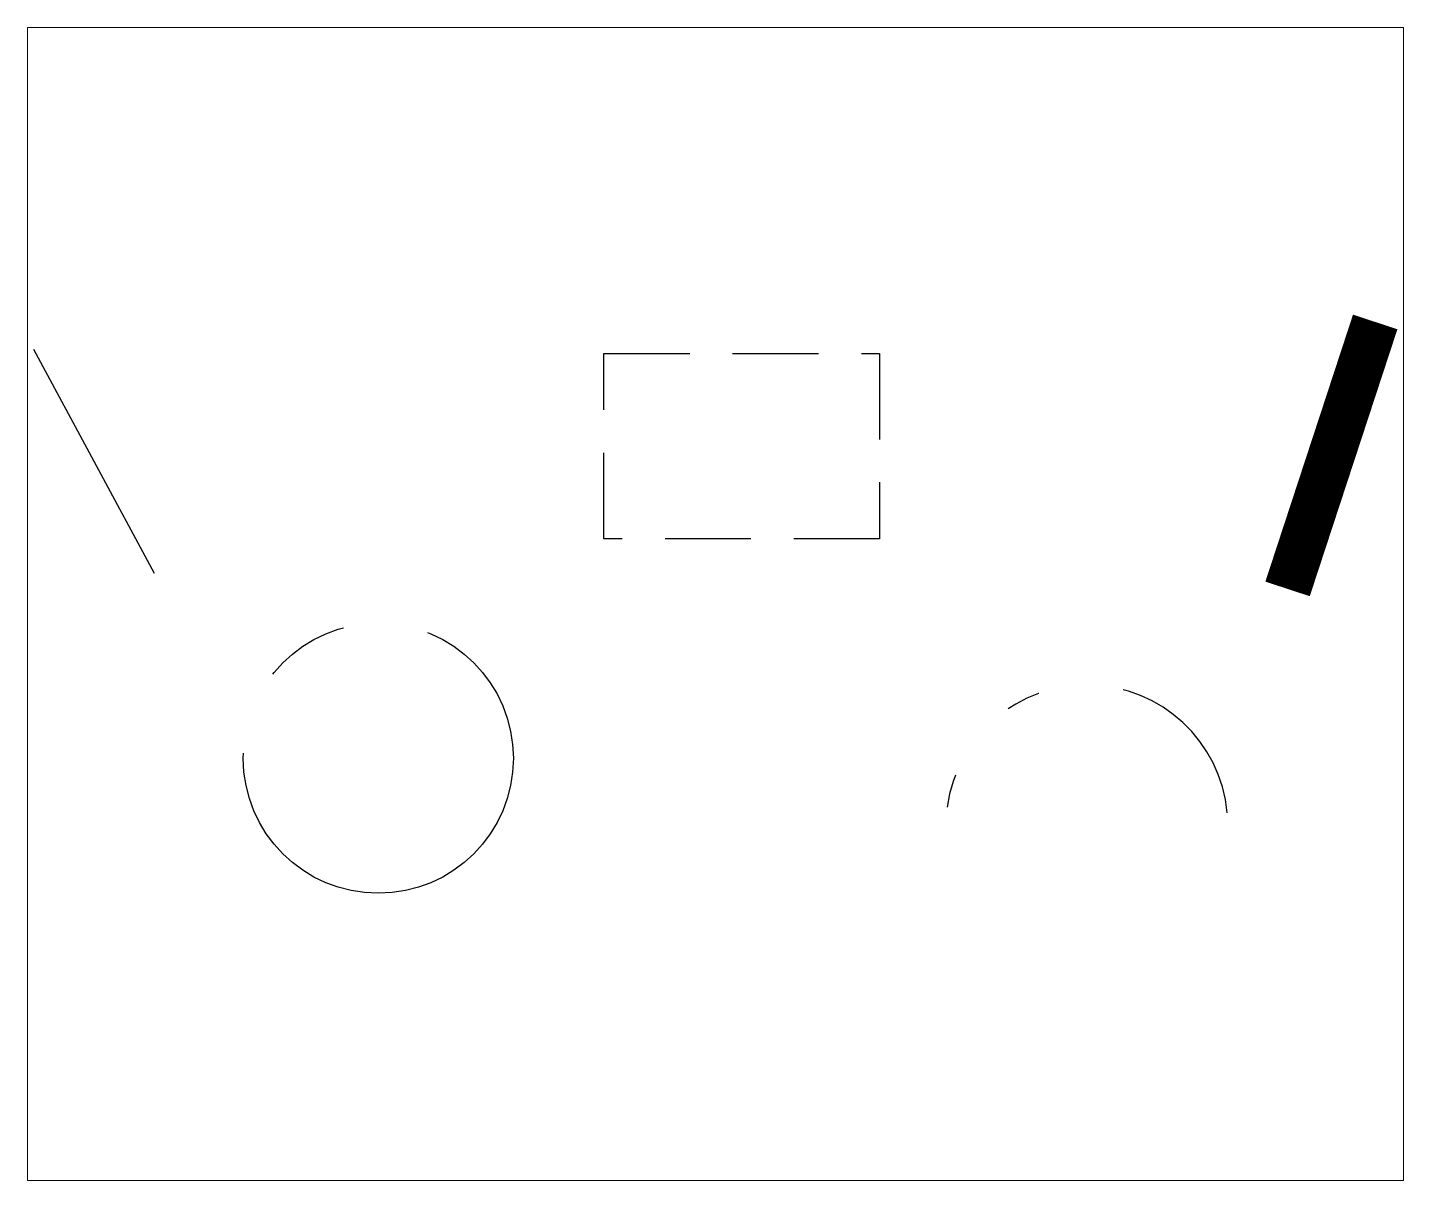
# Paper-space layout 'Layout1' of a CAD drawing. Header units: inches. Extents: x 0.96 to 8.64, y 0.8 to 7.24.
# The model-space entities are those that its viewports show. They can reach past a viewport. Long polylines and large blocks are cut down to what shows.
import ezdxf

# ---------------------------------------------------------------- set-up
doc = ezdxf.new("R2010")
doc.units = ezdxf.units.IN
doc.header["$MEASUREMENT"] = 0
for name, pattern in [('CENTER', [2, 1.25, -0.25, 0.25, -0.25]), ('DASHDOT', [1, 0.5, -0.25, 0, -0.25]), ('HIDDEN', [0.375, 0.25, -0.125])]:
    doc.linetypes.add(name, pattern=pattern)
for name, color, linetype in [('arc', 4, 'DASHDOT'), ('Circle', 1, 'CENTER'), ('line', 2, 'Continuous'), ('pline', 6, 'Continuous'), ('rectangle', 3, 'HIDDEN')]:
    doc.layers.add(name, color=color, linetype=linetype)

msp = doc.modelspace()

# ---------------------------------------------------------------- linework, layer by layer
at = {"layer": 'arc'}
msp.add_arc((13.147, 2.365), 1.507, 5.2822, 172.3696, dxfattribs=at)
at = {"layer": 'Circle'}
msp.add_circle((5.57, 3.087), 1.444, dxfattribs=at)
at = {"layer": 'line'}
msp.add_line((1.884, 7.461), (3.174, 5.067), dxfattribs=at)
at = {"layer": 'pline', "const_width": 0.5}
msp.add_lwpolyline([(16.23, 7.753), (15.293, 4.898)], dxfattribs=at)
at = {"layer": 'rectangle'}
msp.add_lwpolyline([(7.982, 7.415), (10.931, 7.415), (10.931, 5.435), (7.982, 5.435)], close=True, dxfattribs=at)

psp = doc.layouts.get("Layout1")

# ---------------------------------------------------------------- viewports
at = {"layer": 'rectangle'}
psp.add_viewport(center=(4.7995, 4.0219), size=(7.6791, 6.435039), view_center_point=(9.1758, 4.7368), view_height=12.329757, dxfattribs=at)

doc.saveas('drawing.dxf')
